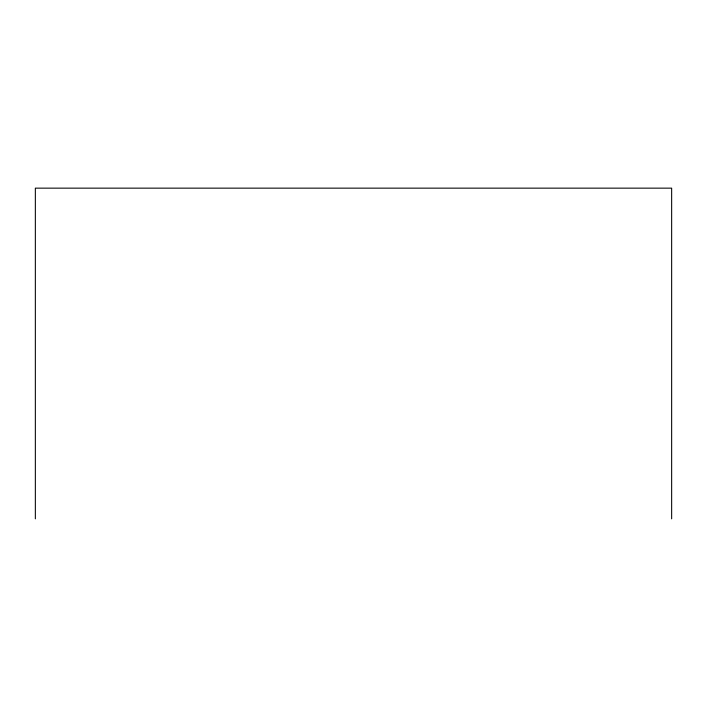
<?xml version="1.0" encoding="UTF-8"?>
<svg xmlns="http://www.w3.org/2000/svg" width="707" height="707" viewBox="0 0 707 707"><rect width="100%" height="100%" fill="white"/><g stroke="black" fill="none" stroke-linecap="round" stroke-linejoin="round"><path stroke-width="1.06" d="M671.65 518.85L671.65 188.15L35.35 188.15L35.35 518.85"/></g></svg>
